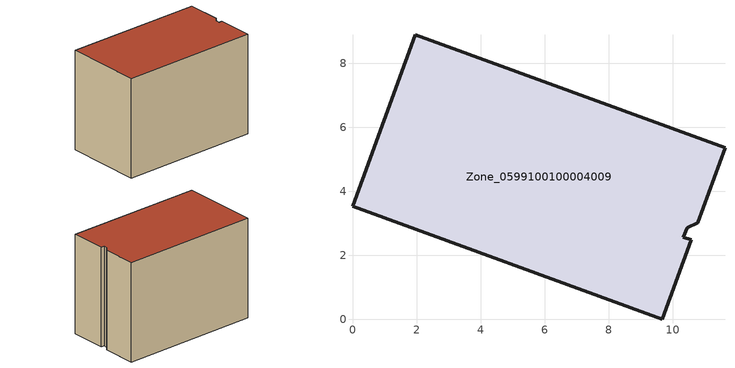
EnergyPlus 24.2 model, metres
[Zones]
Zone_0599100100004009
 floor ground (C_G): 9.66,0 0,3.54 1.97,8.89 11.63,5.36 10.77,3.03 10.45,2.86 10.32,2.57 10.58,2.49 z0
 wall outside (C_F): 0,3.54 9.66,0 10.58,2.49 10.32,2.57 10.45,2.86 10.77,3.03 11.63,5.36 1.97,8.89 0,3.54 z0:7.36
 roof outside (C_R): 10.77,3.03 11.63,5.36 1.97,8.89 0,3.54 9.66,0 10.58,2.49 10.32,2.57 10.45,2.86 z7.36
[BUILDING]
Pand.0599100100004009: North Axis=0; Terrain=City; Loads Convergence Tolerance Value=0.04; Temperature Convergence Tolerance Value=0.4; Solar Distribution=FullExterior; Maximum Number of Warmup Days=25; Minimum Number of Warmup Days=1
[Site:Location]
Rotterdam.The.Hague.AP_ZH_NLD Design_Conditions: Latitude=51.96; Longitude=4.45; Time Zone=1; Elevation=-4.5
[SITE:GROUNDTEMPERATURE:BUILDINGSURFACE]
18, 18, 18, 18, 18, 18, 18, 18, 18, 18, 18, 18
[MATERIAL] Thermal Absorptance=0.9; Solar Absorptance=0.7; Visible Absorptance=0.7
Name | Roughness | Thickness | Conductivity | Density | Specific Heat
G.TI.2006-2014 | MediumSmooth | 0.15 | 0.06 | 540 | 1210
F.TI.2006-2014 | Rough | 0.3 | 0.12 | 1920 | 840
R.TI.2006-2014 | MediumRough | 0.2 | 0.08 | 1500 | 1000
[CONSTRUCTION]
C_G: G.TI.2006-2014
C_F: F.TI.2006-2014
C_R: R.TI.2006-2014
[ZONE]
Zone_0599100100004009: Type=1; Multiplier=1; Ceiling Height=Autocalculate; Volume=Autocalculate; Floor Area=autocalculate; Part of Total Floor Area=Yes
[ZONEINFILTRATION:DESIGNFLOWRATE]
Infil_Zone_0599100100004009: Zone or ZoneList or Space or SpaceList=Zone_0599100100004009; Schedule=AlwaysOn; Design Flow Rate Calculation Method=Flow/Area; Flow Rate per Floor Area=0.0015; Constant Term Coefficient=1; Temperature Term Coefficient=0; Velocity Term Coefficient=0; Velocity Squared Term Coefficient=0
[HVACTEMPLATE:ZONE:IDEALLOADSAIRSYSTEM]
Zone_0599100100004009: Maximum Heating Supply Air Temperature=50; Minimum Cooling Supply Air Temperature=13; Maximum Heating Supply Air Humidity Ratio=0.0156; Minimum Cooling Supply Air Humidity Ratio=0.0077; Heating Limit=NoLimit; Cooling Limit=NoLimit; Dehumidification Control Type=ConstantSensibleHeatRatio; Cooling Sensible Heat Ratio=0.7; Dehumidification Setpoint=60; Humidification Control Type=None; Humidification Setpoint=30; Outdoor Air Method=None; Outdoor Air Flow Rate per Person=0.00944; Outdoor Air Flow Rate per Zone Floor Area=0; Outdoor Air Flow Rate per Zone=0; Demand Controlled Ventilation Type=None; Outdoor Air Economizer Type=NoEconomizer; Heat Recovery Type=None; Sensible Heat Recovery Effectiveness=0.7; Latent Heat Recovery Effectiveness=0.65
[ZONECONTROL:THERMOSTAT]
ThermostatControl_Zone_0599100100004009: Zone or ZoneList=Zone_0599100100004009; Control Type Schedule=DualSetpointControlType; Control 1=Thermostat_Zone_0599100100004009; Temperature Difference Between Cutout And Setpoint=0
[THERMOSTATSETPOINT:DUALSETPOINT]
Thermostat_Zone_0599100100004009: Heating Setpoint Temperature Schedule=HeatingSetpoint_Zone_0599100100004009; Cooling Setpoint Temperature Schedule=CoolingSetpoint_Zone_0599100100004009
[SCHEDULE:COMPACT]
HeatingSetpoint_Zone_0599100100004009: Through: 12/31, For: AllDays, Until: 24:00, 21
CoolingSetpoint_Zone_0599100100004009: Through: 12/31, For: AllDays, Until: 24:00, 24
DualSetpointControlType: Through: 12/31, For: AllDays, Until: 24:00, 4
AlwaysOn: Through: 12/31, For: AllDays, Until: 24:00, 1
